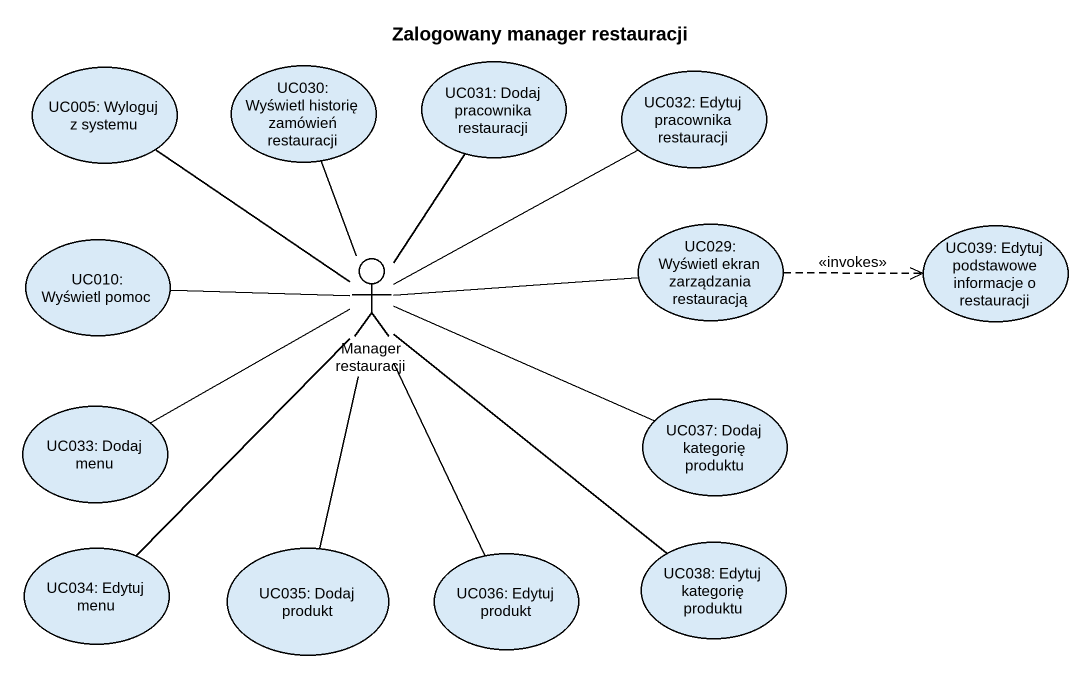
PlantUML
@startuml
title Zalogowany manager restauracji
usecase "UC005: Wyloguj z systemu" as UC005_Wyloguj_z_systemu
usecase "UC030: Wyświetl historię zamówień restauracji" as UC030_Wyświetl_historię
usecase "UC031: Dodaj pracownika restauracji" as UC031_Dodaj_pracownika
usecase "UC032: Edytuj pracownika restauracji" as UC032_Edytuj_pracownika
usecase "UC010: Wyświetl pomoc" as UC010_Wyświetl_pomoc
actor "Manager restauracji" as Manager_restauracji
usecase "UC029: Wyświetl ekran zarządzania restauracją" as UC029_Wyświetl_ekran
usecase "UC039: Edytuj podstawowe informacje o restauracji" as UC039_Edytuj_podstawowe
usecase "UC033: Dodaj menu" as UC033_Dodaj_menu
usecase "UC037: Dodaj kategorię produktu" as UC037_Dodaj_kategorię
usecase "UC034: Edytuj menu" as UC034_Edytuj_menu
usecase "UC035: Dodaj produkt" as UC035_Dodaj_produkt
usecase "UC036: Edytuj produkt" as UC036_Edytuj_produkt
usecase "UC038: Edytuj kategorię produktu" as UC038_Edytuj_kategorię
Manager_restauracji -up- UC005_Wyloguj_z_systemu
Manager_restauracji -up- UC030_Wyświetl_historię
Manager_restauracji -up- UC031_Dodaj_pracownika
Manager_restauracji -up- UC032_Edytuj_pracownika
Manager_restauracji -left- UC010_Wyświetl_pomoc
Manager_restauracji -right- UC029_Wyświetl_ekran
Manager_restauracji -left- UC033_Dodaj_menu
Manager_restauracji -right- UC037_Dodaj_kategorię
Manager_restauracji -- UC034_Edytuj_menu
Manager_restauracji -- UC035_Dodaj_produkt
Manager_restauracji -- UC036_Edytuj_produkt
Manager_restauracji -- UC038_Edytuj_kategorię
UC029_Wyświetl_ekran .right.> UC039_Edytuj_podstawowe : <<invokes>>
@enduml
